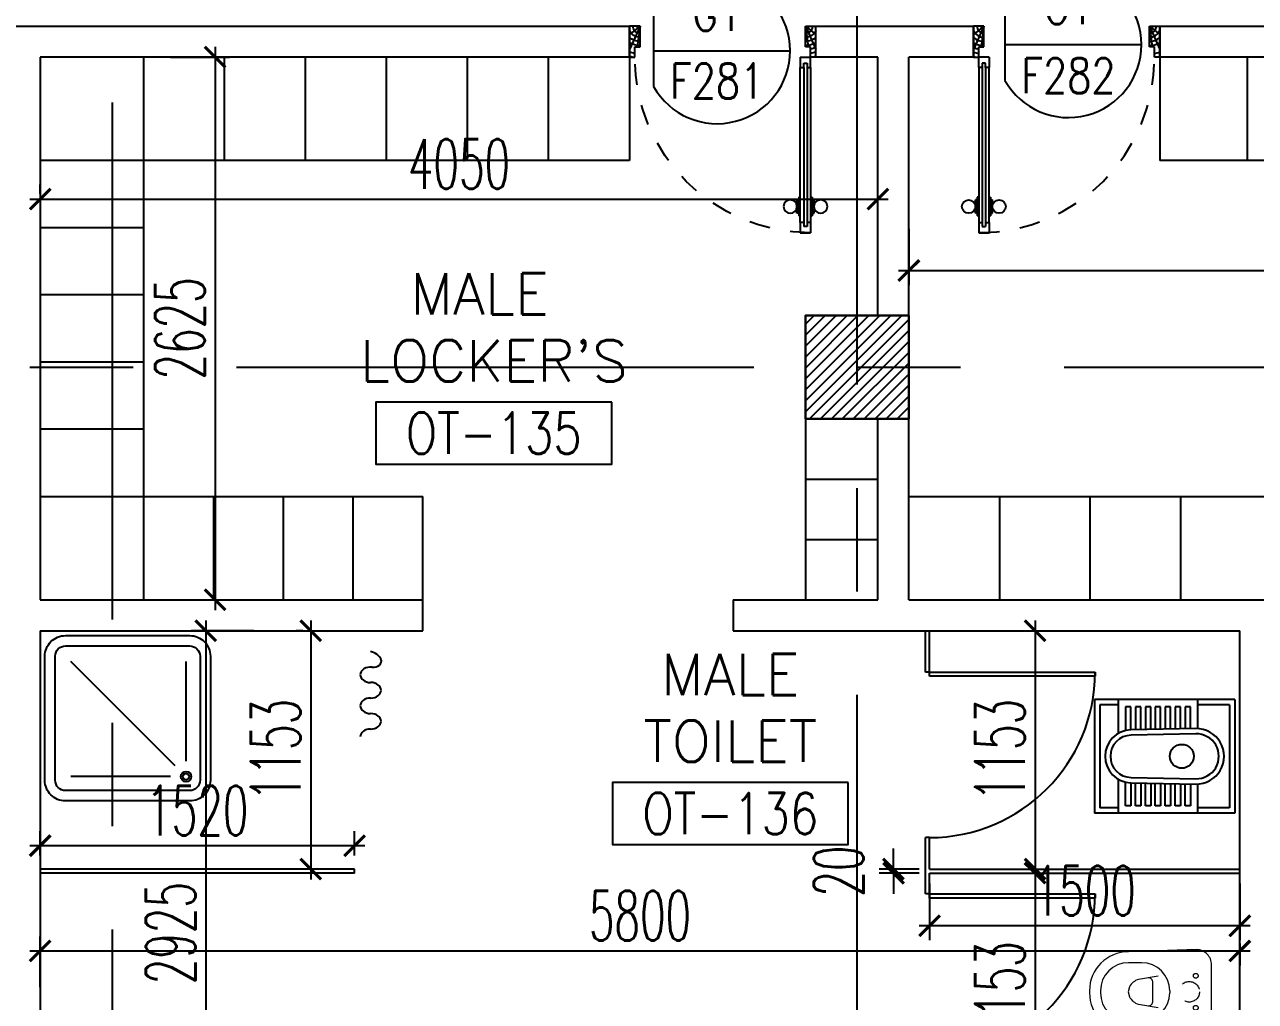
# Model space of a CAD drawing. Extents: x 275967.8 to 276060, y 57291.9 to 57371.4.
# Drawn here: x 275999.51 to 276005.46, y 57332.92 to 57337.64 of the extents above; entities that cross this region are included whole.
import ezdxf
from ezdxf.enums import TextEntityAlignment as Align

# ---------------------------------------------------------------- set-up
doc = ezdxf.new("R2010")
doc.units = 0
doc.header["$MEASUREMENT"] = 0
doc.header["$PDMODE"] = 34
for name, pattern in [('CENTERX2', [4, 2.5, -0.5, 0.5, -0.5]), ('HIDDEN', [0.375, 0.25, -0.125]), ('HIDDEN2', [0.1875, 0.125, -0.0625])]:
    doc.linetypes.add(name, pattern=pattern)
doc.layers.get('0').update_dxf_attribs({"linetype": 'CONTINUOUS'})
doc.layers.get('DEFPOINTS').update_dxf_attribs({"linetype": 'CONTINUOUS'})
for name, color, linetype in [('AXES', 11, 'CENTERX2'), ('COL', 5, 'CONTINUOUS'), ('CURT', 7, 'CONTINUOUS'), ('DIM', 4, 'CONTINUOUS'), ('DOOR', 7, 'CONTINUOUS'), ('DOOR-CR', 2, 'CONTINUOUS'), ('DOOR-NO', 3, 'CONTINUOUS'), ('Ele', 7, 'CONTINUOUS'), ('FIX', 3, 'CONTINUOUS'), ('HAT', 8, 'CONTINUOUS'), ('Locker', 11, 'CONTINUOUS'), ('PART', 9, 'CONTINUOUS'), ('RM-BOX', 4, 'CONTINUOUS'), ('RM-NAME', 2, 'CONTINUOUS'), ('RM-NO', 2, 'CONTINUOUS'), ('WALL', 2, 'CONTINUOUS')]:
    doc.layers.add(name, color=color, linetype=linetype)
doc.styles.add('ROMANS', font='ROMANS.shx', dxfattribs={"width": 0.6})
doc.dimstyles.new('STANDARD in', dxfattribs={"dimtxt": 0.24, "dimasz": 0.1, "dimexe": 0.07, "dimexo": 0.05, "dimgap": 0.05, "dimtad": 1, "dimdec": 0, "dimlfac": 1000, "dimzin": 0, "dimdsep": 46, "dimtxsty": 'ROMANS', "dimblk": 'ARCHTICK', "dimcen": 0.05, "dimdle": 0.05, "dimclrd": 4, "dimclre": 4, "dimclrt": 2, "dimadec": 0, "dimazin": 0, "dimtfac": 1, "dimtdec": 0, "dimtmove": 2, "dimatfit": 3, "dimfxl": 0, "dimtolj": 1, "dimtzin": 0, "dimarcsym": 0})

# ---------------------------------------------------------------- blocks, each defined once
blk = doc.blocks.new('RM1')
at = {"layer": 'RM-BOX'}
blk.add_lwpolyline([(569.9, -200), (-569.9, -200), (-569.9, -500), (569.9, -500)], close=True, dxfattribs=at)
at = {"layer": 'RM-NAME', "style": 'ROMANS'}
for tag, p in [('ROOMNAME1', (0, 323.8)), ('ROOMNAME2', (0, 0))]:
    blk.add_attdef(tag, text='', height=200, dxfattribs=at).set_placement(p, align=Align.MIDDLE)
at = {"layer": 'RM-NO', "style": 'ROMANS', "width": 0.8}
blk.add_attdef('ROOMNO', text='', height=200, dxfattribs=at).set_placement((0, -350), align=Align.MIDDLE)
blk = doc.blocks.new('*X69')
at = {"color": 0}
for p, q in [((42139.2, 155523.8), (42605.2, 155989.7)), ((42139.2, 155576.8), (42552.1, 155989.7)), ((42139.2, 155629.9), (42499.1, 155989.7)), ((42139.2, 155682.9), (42446.1, 155989.7)), ((42139.2, 155735.9), (42393, 155989.7)), ((42139.2, 155789), (42340, 155989.7)), ((42139.2, 155842), (42287, 155989.7)), ((42139.2, 155895), (42233.9, 155989.7)), ((42139.2, 155948.1), (42180.9, 155989.7)), ((42158.2, 155489.7), (42639.2, 155970.8)), ((42211.2, 155489.7), (42639.2, 155917.7)), ((42264.3, 155489.7), (42639.2, 155864.7)), ((42317.3, 155489.7), (42639.2, 155811.7)), ((42370.3, 155489.7), (42639.2, 155758.6)), ((42423.4, 155489.7), (42639.2, 155705.6)), ((42476.4, 155489.7), (42639.2, 155652.6)), ((42529.4, 155489.7), (42639.2, 155599.5)), ((42582.5, 155489.7), (42639.2, 155546.5)), ((42635.5, 155489.7), (42639.2, 155493.5))]:
    blk.add_line(p, q, dxfattribs=at)
blk = doc.blocks.new('COL50')
at = {"layer": 'COL'}
blk.add_lwpolyline([(-250, 250), (-250, -250), (250, -250), (250, 250)], close=True, dxfattribs=at)
blk = doc.blocks.new('A$C5C5B3FF0')
at = {"layer": 'CURT'}
for centre, major_axis, start_param, end_param in [((25, 356.2), (-79.1, 0), 3.926991, 4.390638), ((62.9, 365.7), (-39.1, 0), 1.419382, 3.463343), ((25, 356.2), (79.1, 0), 0.321751, 0.785398), ((49.5, 300), (49.5, 0), 1.419382, 3.141593), ((50, 300), (50, 0), 3.141593, 4.712389), ((50, 225), (-50, 0), 3.141593, 4.712389), ((50, 150), (50, 0), 1.570796, 3.141593), ((50, 225), (50, 0), 4.712389, 6.283185), ((50, 150), (50, 0), 3.141593, 4.712389), ((50, 75), (50, 0), 0, 1.570796), ((50, 75), (-50, 0), 1.570796, 3.141593), ((50, 0), (50, 0), 1.570796, 3.141593)]:
    blk.add_ellipse(centre, major_axis=major_axis, ratio=0.75, start_param=start_param, end_param=end_param, dxfattribs=at)
blk = doc.blocks.new('DD1')
at = {"layer": 'DOOR-CR'}
blk.add_line((-307.6, 0), (352.8, 0), dxfattribs=at)
blk.add_lwpolyline([(-307.6, -172.9, 3.820224), (-307.6, 172.9)], format="xyb", close=True, dxfattribs=at)
at = {"layer": 'DOOR-NO', "color": 255, "style": 'ROMANS', "width": 0.8}
for tag, p in [('G', (0, 183.5)), ('000', (0, -141.4))]:
    blk.add_attdef(tag, text='', height=204, dxfattribs=at).set_placement(p, align=Align.MIDDLE)
blk = doc.blocks.new('SHR1')
at = {"layer": 'FIX'}
for p, q in [((-195.7, 195.7), (-700, 700)), ((-142.7, 217.7), (-142.7, 700)), ((-217.7, 142.7), (-700, 142.7))]:
    blk.add_line(p, q, dxfattribs=at)
for points in [[(-825, 125), (-825, 725, -0.414214), (-725, 825), (-125, 825, -0.414214), (-25, 725), (-25, 125, -0.414214), (-125, 25), (-725, 25, -0.414214)], [(-775, 125), (-775, 725, -0.414214), (-725, 775), (-125, 775, -0.414214), (-75, 725), (-75, 125, -0.414214), (-125, 75), (-725, 75, -0.414214)]]:
    blk.add_lwpolyline(points, format="xyb", close=True, dxfattribs=at)
for radius in [25, 15]:
    blk.add_circle((-142.7, 142.7), radius, dxfattribs=at)
blk = doc.blocks.new('A$C51047138')
at = {"layer": 'FIX'}
for p, q in [((677.9, 550), (0, 550)), ((0, 550), (0, 0)), ((115.1, 550), (115.1, 385.8)), ((498.8, 550), (498.8, 409.1)), ((677.9, 550), (677.9, 0)), ((115.1, 524.4), (25.6, 524.4)), ((25.6, 524.4), (25.6, 25.6)), ((115.1, 524.4), (25.6, 524.4)), ((150.3, 514.6), (150.3, 399.6)), ((175.9, 514.6), (150.3, 514.6)), ((175.9, 402.9), (175.9, 514.6)), ((198.3, 514.6), (198.3, 403.3)), ((223.8, 514.6), (198.3, 514.6)), ((223.8, 403.8), (223.8, 514.6)), ((246.2, 514.6), (246.2, 404.3)), ((271.8, 514.6), (246.2, 514.6)), ((271.8, 404.8), (271.8, 514.6)), ((294.2, 514.6), (294.2, 405.3)), ((319.8, 514.6), (294.2, 514.6)), ((319.8, 405.8), (319.8, 514.6)), ((342.2, 514.6), (342.2, 406.3)), ((367.7, 514.6), (342.2, 514.6)), ((367.7, 406.8), (367.7, 514.6)), ((390.1, 514.6), (390.1, 407.2)), ((415.7, 514.6), (390.1, 514.6)), ((415.7, 407.8), (415.7, 514.6)), ((438.1, 514.6), (438.1, 408.2)), ((463.7, 514.6), (438.1, 514.6)), ((463.7, 408.7), (463.7, 514.6)), ((652.3, 524.4), (498.8, 524.4)), ((652.3, 524.4), (652.3, 25.6)), ((51.2, 275), (51.2, 275)), ((115.1, 164.2), (115.1, 0)), ((150.3, 35.4), (150.3, 150.4)), ((175.9, 147.1), (175.9, 35.4)), ((198.3, 35.4), (198.3, 146.7)), ((223.8, 146.2), (223.8, 35.4)), ((246.2, 35.4), (246.2, 145.7)), ((271.8, 145.2), (271.8, 35.4)), ((294.2, 35.4), (294.2, 144.7)), ((319.8, 144.2), (319.8, 35.4)), ((342.2, 35.4), (342.2, 143.7)), ((367.7, 143.2), (367.7, 35.4)), ((390.1, 35.4), (390.1, 142.8)), ((415.7, 142.2), (415.7, 35.4)), ((438.1, 35.4), (438.1, 141.8)), ((463.7, 141.3), (463.7, 35.4)), ((498.8, 140.8), (498.8, 0)), ((115.1, 25.6), (25.6, 25.6)), ((115.1, 25.6), (25.6, 25.6)), ((175.9, 35.4), (150.3, 35.4)), ((223.8, 35.4), (198.3, 35.4)), ((271.8, 35.4), (246.2, 35.4)), ((319.8, 35.4), (294.2, 35.4)), ((367.7, 35.4), (342.2, 35.4)), ((415.7, 35.4), (390.1, 35.4)), ((463.7, 35.4), (438.1, 35.4)), ((652.3, 25.6), (498.8, 25.6)), ((677.9, 0), (0, 0))]:
    blk.add_line(p, q, dxfattribs=at)
for points in [[(489.7, 409.3), (176.5, 402.9, 0.979796), (176.5, 147.1), (489.7, 140.7)], [(490.2, 383.7), (177, 377.3, 0.979796), (177, 172.7), (490.2, 166.3)], [(489.7, 140.7, 1.020621), (489.7, 409.3, 1.020621)], [(490.2, 166.3, 1.020621), (490.2, 383.7, 1.020621)]]:
    blk.add_lwpolyline(points, format="xyb", dxfattribs=at)
blk.add_circle((422.1, 275), 57.8, dxfattribs=at)
blk = doc.blocks.new('WC1')
at = {"layer": 'FIX', "lineweight": 20}
for p, q in [((-210, 203.8), (-538, 193.8)), ((-475, 140.8), (-538, 140.8)), ((-394.8, 75.7), (-490.4, 60.1)), ((-727, 4.8), (-727, -4.8)), ((-674, 4.8), (-674, -4.8)), ((-533.7, 24.2), (-539.5, 0)), ((-539.5, 0), (-533.7, -24.2)), ((-339, 4.8), (-339, -4.8)), ((-490.4, -60.1), (-394.8, -75.7)), ((-538, -140.8), (-475, -140.8)), ((-538, -193.8), (-210, -203.8))]:
    blk.add_line(p, q, dxfattribs=at)
at = {"layer": 'FIX', "linetype": 'Continuous', "lineweight": 20}
blk.add_line((-420.1, -47.3), (-420.4, 44.6), dxfattribs=at)
at = {"layer": 'FIX', "lineweight": 20}
blk.add_lwpolyline([(-213.2, -203.8), (-210, -203.8, 0.414214), (-137, -130.8), (-137, 0), (-137, 130.8, 0.414214), (-210, 203.8)], format="xyb", dxfattribs=at)
at = {"layer": 'FIX', "linetype": 'HIDDEN', "lineweight": 20, "ltscale": 0.05}
for centre in [(-213.2, 77.5), (-213.2, -77.5)]:
    blk.add_circle(centre, 11.6, dxfattribs=at)
at = {"layer": 'FIX', "linetype": 'HIDDEN2', "lineweight": 20, "ltscale": 0.3}
blk.add_circle((-245, 0), 49.8, dxfattribs=at)
at = {"layer": 'FIX', "lineweight": 20}
for centre, radius, start, end in [((-538, 4.8), 189, 90, 180), ((-538, 4.8), 136, 90, 180), ((-475, 4.8), 136, 360, 90), ((-464.4, -17.6), 82, 108.49595, 128.92417), ((-473, -6.9), 68.2, 128.92417, 152.84682), ((-538, -4.8), 189, 180, 270), ((-538, -4.8), 136, 180, 270), ((-473, 6.9), 68.2, 207.15318, 231.07583), ((-464.4, 17.6), 82, 231.07583, 251.50405), ((-475, -4.8), 136, 270, 0)]:
    blk.add_arc(centre, radius, start, end, dxfattribs=at)
at = {"layer": 'FIX', "linetype": 'Continuous', "lineweight": 20}
for centre, start, end in [((-442.7, 45.5), 357.66621, 91.61215), ((-442.4, -45.6), 268.38785, 2.33379)]:
    blk.add_arc(centre, 22.3, start, end, dxfattribs=at)
blk = doc.blocks.new('DOOR90')
at = {"layer": 'DOOR', "color": 0, "linetype": 'ByBlock'}
for p, q in [((-150, 0), (-150, -25)), ((-150, 0), (0, 0)), ((0, -50), (0, 0)), ((-1000, -25), (-1000, -75)), ((-1000, -75), (-1000, -25)), ((-950, -25), (-1000, -25)), ((-970, -42), (-970, -58)), ((-950, -42), (-970, -42)), ((-950, -58), (-970, -58)), ((-950, -25), (-950, -42)), ((-950, -58), (-950, -75)), ((-917.6, -25), (-917.6, -17.8)), ((-827.6, -17.8), (-917.6, -17.8)), ((-905, -17.8), (-905, -8.8)), ((-905, -8.8), (-840.2, -8.8)), ((-905, -17.8), (-840.2, -17.8)), ((-840.2, -17.8), (-840.2, -8.8)), ((-827.6, -25), (-827.6, -17.8)), ((-200, -42), (-200, -25)), ((-200, -25), (-150, -25)), ((-180, -42), (-200, -42)), ((-200, -75), (-200, -58)), ((-200, -58), (-180, -58)), ((-180, -58), (-180, -42)), ((-150, -75), (-150, -25)), ((-150, -25), (-100, -25)), ((-100, -25), (-100, -50)), ((-100, -50), (0, -50)), ((-950, -75), (-1000, -75)), ((-917.6, -75), (-917.6, -82.2)), ((-827.6, -82.2), (-917.6, -82.2)), ((-905, -82.2), (-905, -91.2)), ((-905, -82.2), (-840.2, -82.2)), ((-905, -91.2), (-840.2, -91.2)), ((-840.2, -82.2), (-840.2, -91.2)), ((-827.6, -75), (-827.6, -82.2)), ((-150, -75), (-200, -75)), ((-150, -900), (-150, -875)), ((-150, -875), (-100, -875)), ((-100, -850), (0, -850)), ((-100, -875), (-100, -850)), ((0, -850), (0, -900)), ((0, -900), (-150, -900)), ((-150, -900), (0, -900))]:
    blk.add_line(p, q, dxfattribs=at)
at = {"layer": 'DOOR', "color": 9, "linetype": 'ByBlock'}
for p, q in [((0, -50), (-113.7, 0)), ((0, -50), (-40.1, 0)), ((0, -50), (-100, -36.6)), ((0, -850), (-113.7, -900)), ((0, -850), (-100, -863.4)), ((0, -850), (-40.1, -900))]:
    blk.add_line(p, q, dxfattribs=at)
at = {"layer": 'DOOR', "linetype": 'ByBlock'}
for p, q in [((-200, -25), (-950, -25)), ((-200, -42), (-950, -42)), ((-200, -58), (-950, -58)), ((-950, -75), (-200, -75))]:
    blk.add_line(p, q, dxfattribs=at)
at = {"layer": 'DOOR', "color": 0, "linetype": 'ByBlock'}
for centre in [(-872.6, 23.5), (-872.6, -123.5)]:
    blk.add_circle(centre, 32.4, dxfattribs=at)
at = {"layer": 'DOOR', "color": 9, "linetype": 'ByBlock'}
for centre, radius, start, end in [((0, -50), 154.4, 161.10529, 166.28577), ((0, -50), 134.4, 158.15985, 169.28002), ((0, -50), 94.4, 148.01819, 180), ((0, -50), 74.4, 137.77643, 180), ((0, -50), 114.4, 154.08384, 167.37743), ((0, -50), 54.4, 113.20738, 180), ((0, -50), 34.4, 90, 180), ((0, -50), 14.4, 90, 180), ((0, -850), 154.4, 193.71423, 198.89471), ((0, -850), 134.4, 190.71998, 201.84015), ((0, -850), 94.4, 180, 211.98181), ((0, -850), 74.4, 180, 222.22357), ((0, -850), 54.4, 180, 246.79262), ((0, -850), 34.4, 180, 270), ((0, -850), 14.4, 180, 270)]:
    blk.add_arc(centre, radius, start, end, dxfattribs=at)
at = {"layer": 'DOOR', "linetype": 'HIDDEN', "ltscale": 0.5}
blk.add_arc((-150, -25), 850, 180, 270, dxfattribs=at)
blk = doc.blocks.new('_ARCHTICK')
at = {"color": 0, "linetype": 'ByBlock', "const_width": 0.15}
blk.add_lwpolyline([(-0.5, -0.5), (0.5, 0.5)], dxfattribs=at)
blk = doc.blocks.new('*D538')
at = {"layer": 'DEFPOINTS', "color": 0, "linetype": 'ByBlock', "ltscale": 0.3}
for p in [(276000.1657, 57337.4829), (276000.035, 57334.8579), (276000.4312, 57334.8579)]:
    blk.add_point(p, dxfattribs=at)
at = {"layer": 'DIM', "color": 4, "linetype": 'ByBlock', "lineweight": -2, "ltscale": 0.3}
for p, q in [((276000.4312, 57337.5329), (276000.4312, 57334.8079)), ((276000.2157, 57337.4829), (276000.5012, 57337.4829)), ((276000.085, 57334.8579), (276000.5012, 57334.8579))]:
    blk.add_line(p, q, dxfattribs=at)
at = {"layer": 'DIM', "color": 4, "linetype": 'ByBlock', "lineweight": -2, "ltscale": 0.3, "xscale": 0.1, "yscale": 0.1, "zscale": 0.1}
for p, rotation in [((276000.4312, 57337.4829), 90), ((276000.4312, 57334.8579), 270)]:
    blk.add_blockref('_ARCHTICK', p, dxfattribs=dict(at, rotation=rotation))
at = {"layer": 'DIM', "color": 2, "linetype": 'ByBlock', "ltscale": 0.3, "insert": (276000.2612, 57336.1704), "char_height": 0.24, "attachment_point": 5, "rotation": 90, "style": 'ROMANS'}
blk.add_mtext('\\A1;2625', dxfattribs=at)
blk = doc.blocks.new('*D537')
at = {"layer": 'DEFPOINTS', "color": 0, "linetype": 'ByBlock', "ltscale": 0.3}
for p in [(275999.5855, 57336.7724), (276003.6355, 57336.7963), (276003.6355, 57336.7724)]:
    blk.add_point(p, dxfattribs=at)
at = {"layer": 'DIM', "color": 4, "linetype": 'ByBlock', "lineweight": -2, "ltscale": 0.3}
for p, q in [((275999.5855, 57336.8224), (275999.5855, 57336.8663)), ((276003.6355, 57336.8224), (276003.6355, 57336.8663)), ((275999.5355, 57336.7963), (276003.6855, 57336.7963))]:
    blk.add_line(p, q, dxfattribs=at)
at = {"layer": 'DIM', "color": 4, "linetype": 'ByBlock', "lineweight": -2, "ltscale": 0.3, "xscale": 0.1, "yscale": 0.1, "zscale": 0.1, "rotation": 180}
blk.add_blockref('_ARCHTICK', (275999.5855, 57336.7963), dxfattribs=at)
at = {"layer": 'DIM', "color": 4, "linetype": 'ByBlock', "lineweight": -2, "ltscale": 0.3, "xscale": 0.1, "yscale": 0.1, "zscale": 0.1}
blk.add_blockref('_ARCHTICK', (276003.6355, 57336.7963), dxfattribs=at)
at = {"layer": 'DIM', "color": 2, "linetype": 'ByBlock', "ltscale": 0.3, "insert": (276001.6105, 57336.9663), "char_height": 0.24, "attachment_point": 5, "style": 'ROMANS'}
blk.add_mtext('\\A1;4050', dxfattribs=at)
blk = doc.blocks.new('*D536')
at = {"layer": 'DEFPOINTS', "color": 0, "linetype": 'ByBlock', "ltscale": 0.3}
for p in [(276003.7855, 57336.7029), (276010.4855, 57336.7029), (276010.4855, 57336.4505)]:
    blk.add_point(p, dxfattribs=at)
at = {"layer": 'DIM', "color": 4, "linetype": 'ByBlock', "lineweight": -2, "ltscale": 0.3}
for p, q in [((276003.7855, 57336.6529), (276003.7855, 57336.3805)), ((276010.4855, 57336.6529), (276010.4855, 57336.3805)), ((276003.7355, 57336.4505), (276010.5355, 57336.4505))]:
    blk.add_line(p, q, dxfattribs=at)
at = {"layer": 'DIM', "color": 4, "linetype": 'ByBlock', "lineweight": -2, "ltscale": 0.3, "xscale": 0.1, "yscale": 0.1, "zscale": 0.1, "rotation": 180}
blk.add_blockref('_ARCHTICK', (276003.7855, 57336.4505), dxfattribs=at)
at = {"layer": 'DIM', "color": 4, "linetype": 'ByBlock', "lineweight": -2, "ltscale": 0.3, "xscale": 0.1, "yscale": 0.1, "zscale": 0.1}
blk.add_blockref('_ARCHTICK', (276010.4855, 57336.4505), dxfattribs=at)
at = {"layer": 'DIM', "color": 2, "linetype": 'ByBlock', "ltscale": 0.3, "insert": (276007.1355, 57336.6205), "char_height": 0.24, "attachment_point": 5, "style": 'ROMANS'}
blk.add_mtext('\\A1;6700', dxfattribs=at)
blk = doc.blocks.new('*D535')
at = {"layer": 'DEFPOINTS', "color": 0, "linetype": 'ByBlock', "ltscale": 0.3}
for p in [(276000.6693, 57334.7079), (276000.3863, 57331.7829), (276000.6693, 57331.7829)]:
    blk.add_point(p, dxfattribs=at)
at = {"layer": 'DIM', "color": 4, "linetype": 'ByBlock', "lineweight": -2, "ltscale": 0.3}
for p, q in [((276000.3863, 57334.7579), (276000.3863, 57331.7329)), ((276000.6193, 57334.7079), (276000.3163, 57334.7079)), ((276000.6193, 57331.7829), (276000.3163, 57331.7829))]:
    blk.add_line(p, q, dxfattribs=at)
at = {"layer": 'DIM', "color": 4, "linetype": 'ByBlock', "lineweight": -2, "ltscale": 0.3, "xscale": 0.1, "yscale": 0.1, "zscale": 0.1}
for p, rotation in [((276000.3863, 57334.7079), 90), ((276000.3863, 57331.7829), 270)]:
    blk.add_blockref('_ARCHTICK', p, dxfattribs=dict(at, rotation=rotation))
at = {"layer": 'DIM', "color": 2, "linetype": 'ByBlock', "ltscale": 0.3, "insert": (276000.2163, 57333.2454), "char_height": 0.24, "attachment_point": 5, "rotation": 90, "style": 'ROMANS'}
blk.add_mtext('\\A1;2925', dxfattribs=at)
blk = doc.blocks.new('*D534')
at = {"layer": 'DEFPOINTS', "color": 0, "linetype": 'ByBlock', "ltscale": 0.3}
for p in [(276005.3855, 57333.2453), (276005.3855, 57333.1595), (275999.5855, 57332.9341)]:
    blk.add_point(p, dxfattribs=at)
at = {"layer": 'DIM', "color": 4, "linetype": 'ByBlock', "lineweight": -2, "ltscale": 0.3}
for p, q in [((275999.5855, 57332.9841), (275999.5855, 57333.2295)), ((276005.3855, 57333.1953), (276005.3855, 57333.0895)), ((275999.5355, 57333.1595), (276005.4355, 57333.1595))]:
    blk.add_line(p, q, dxfattribs=at)
at = {"layer": 'DIM', "color": 4, "linetype": 'ByBlock', "lineweight": -2, "ltscale": 0.3, "xscale": 0.1, "yscale": 0.1, "zscale": 0.1, "rotation": 180}
blk.add_blockref('_ARCHTICK', (275999.5855, 57333.1595), dxfattribs=at)
at = {"layer": 'DIM', "color": 4, "linetype": 'ByBlock', "lineweight": -2, "ltscale": 0.3, "xscale": 0.1, "yscale": 0.1, "zscale": 0.1}
blk.add_blockref('_ARCHTICK', (276005.3855, 57333.1595), dxfattribs=at)
at = {"layer": 'DIM', "color": 2, "linetype": 'ByBlock', "ltscale": 0.3, "insert": (276002.4855, 57333.3295), "char_height": 0.24, "attachment_point": 5, "style": 'ROMANS'}
blk.add_mtext('\\A1;5800', dxfattribs=at)
blk = doc.blocks.new('*D531')
at = {"layer": 'DEFPOINTS', "color": 0, "linetype": 'ByBlock', "ltscale": 0.3}
for p in [(276003.8855, 57333.5354), (276005.3855, 57333.5354), (276003.8855, 57333.2808)]:
    blk.add_point(p, dxfattribs=at)
at = {"layer": 'DIM', "color": 4, "linetype": 'ByBlock', "lineweight": -2, "ltscale": 0.3}
for p, q in [((276003.8855, 57333.4854), (276003.8855, 57333.2108)), ((276005.3855, 57333.4854), (276005.3855, 57333.2108)), ((276005.4355, 57333.2808), (276003.8355, 57333.2808))]:
    blk.add_line(p, q, dxfattribs=at)
at = {"layer": 'DIM', "color": 4, "linetype": 'ByBlock', "lineweight": -2, "ltscale": 0.3, "xscale": 0.1, "yscale": 0.1, "zscale": 0.1, "rotation": 180}
blk.add_blockref('_ARCHTICK', (276003.8855, 57333.2808), dxfattribs=at)
at = {"layer": 'DIM', "color": 4, "linetype": 'ByBlock', "lineweight": -2, "ltscale": 0.3, "xscale": 0.1, "yscale": 0.1, "zscale": 0.1}
blk.add_blockref('_ARCHTICK', (276005.3855, 57333.2808), dxfattribs=at)
at = {"layer": 'DIM', "color": 2, "linetype": 'ByBlock', "ltscale": 0.3, "insert": (276004.6355, 57333.4508), "char_height": 0.24, "attachment_point": 5, "style": 'ROMANS'}
blk.add_mtext('\\A1;1500', dxfattribs=at)
blk = doc.blocks.new('*D530')
at = {"layer": 'DEFPOINTS', "color": 0, "linetype": 'ByBlock', "ltscale": 0.3}
for p in [(276004.3299, 57334.7079), (276004.3299, 57333.5554), (276004.3955, 57333.5554)]:
    blk.add_point(p, dxfattribs=at)
at = {"layer": 'DIM', "color": 4, "linetype": 'ByBlock', "lineweight": -2, "ltscale": 0.3}
for p, q in [((276004.3955, 57334.7579), (276004.3955, 57333.5054)), ((276004.3799, 57334.7079), (276004.4655, 57334.7079)), ((276004.3799, 57333.5554), (276004.4655, 57333.5554))]:
    blk.add_line(p, q, dxfattribs=at)
at = {"layer": 'DIM', "color": 4, "linetype": 'ByBlock', "lineweight": -2, "ltscale": 0.3, "xscale": 0.1, "yscale": 0.1, "zscale": 0.1}
for p, rotation in [((276004.3955, 57334.7079), 90), ((276004.3955, 57333.5554), 270)]:
    blk.add_blockref('_ARCHTICK', p, dxfattribs=dict(at, rotation=rotation))
at = {"layer": 'DIM', "color": 2, "linetype": 'ByBlock', "ltscale": 0.3, "insert": (276004.2255, 57334.1317), "char_height": 0.24, "attachment_point": 5, "rotation": 90, "style": 'ROMANS'}
blk.add_mtext('\\A1;1153', dxfattribs=at)
blk = doc.blocks.new('*D529')
at = {"layer": 'DEFPOINTS', "color": 0, "linetype": 'ByBlock', "ltscale": 0.3}
for p in [(276004.212, 57333.5354), (276004.212, 57332.3829), (276004.3955, 57332.3829)]:
    blk.add_point(p, dxfattribs=at)
at = {"layer": 'DIM', "color": 4, "linetype": 'ByBlock', "lineweight": -2, "ltscale": 0.3}
for p, q in [((276004.3955, 57333.5854), (276004.3955, 57332.3329)), ((276004.262, 57333.5354), (276004.4655, 57333.5354)), ((276004.262, 57332.3829), (276004.4655, 57332.3829))]:
    blk.add_line(p, q, dxfattribs=at)
at = {"layer": 'DIM', "color": 4, "linetype": 'ByBlock', "lineweight": -2, "ltscale": 0.3, "xscale": 0.1, "yscale": 0.1, "zscale": 0.1}
for p, rotation in [((276004.3955, 57333.5354), 90), ((276004.3955, 57332.3829), 270)]:
    blk.add_blockref('_ARCHTICK', p, dxfattribs=dict(at, rotation=rotation))
at = {"layer": 'DIM', "color": 2, "linetype": 'ByBlock', "ltscale": 0.3, "insert": (276004.2255, 57332.9592), "char_height": 0.24, "attachment_point": 5, "rotation": 90, "style": 'ROMANS'}
blk.add_mtext('\\A1;1153', dxfattribs=at)
blk = doc.blocks.new('*D528')
at = {"layer": 'DEFPOINTS', "color": 0, "linetype": 'ByBlock', "ltscale": 0.3}
for p in [(276003.8855, 57333.5554), (276003.7111, 57333.5354), (276003.8855, 57333.5354)]:
    blk.add_point(p, dxfattribs=at)
at = {"layer": 'DIM', "color": 4, "linetype": 'ByBlock', "lineweight": -2, "ltscale": 0.3}
for p, q in [((276003.7111, 57333.5554), (276003.7111, 57333.6554)), ((276003.8355, 57333.5554), (276003.6411, 57333.5554)), ((276003.7111, 57333.5554), (276003.7111, 57333.5354)), ((276003.8355, 57333.5354), (276003.6411, 57333.5354)), ((276003.7111, 57333.5354), (276003.7111, 57333.4354))]:
    blk.add_line(p, q, dxfattribs=at)
at = {"layer": 'DIM', "color": 4, "linetype": 'ByBlock', "lineweight": -2, "ltscale": 0.3, "xscale": 0.1, "yscale": 0.1, "zscale": 0.1}
for p, rotation in [((276003.7111, 57333.5554), 270), ((276003.7111, 57333.5354), 90)]:
    blk.add_blockref('_ARCHTICK', p, dxfattribs=dict(at, rotation=rotation))
at = {"layer": 'DIM', "color": 2, "linetype": 'ByBlock', "ltscale": 0.3, "insert": (276003.4461, 57333.5454), "char_height": 0.24, "attachment_point": 5, "rotation": 90, "style": 'ROMANS'}
blk.add_mtext('\\A1;20', dxfattribs=at)
blk = doc.blocks.new('*D524')
at = {"layer": 'DEFPOINTS', "color": 0, "linetype": 'ByBlock', "ltscale": 0.3}
for p in [(276000.9062, 57334.7079), (276000.8935, 57333.5554), (276000.9516, 57333.5554)]:
    blk.add_point(p, dxfattribs=at)
at = {"layer": 'DIM', "color": 4, "linetype": 'ByBlock', "lineweight": -2, "ltscale": 0.3}
for p, q in [((276000.8935, 57334.7579), (276000.8935, 57333.5054)), ((276000.8562, 57334.7079), (276000.8235, 57334.7079)), ((276000.9016, 57333.5554), (276000.8235, 57333.5554))]:
    blk.add_line(p, q, dxfattribs=at)
at = {"layer": 'DIM', "color": 4, "linetype": 'ByBlock', "lineweight": -2, "ltscale": 0.3, "xscale": 0.1, "yscale": 0.1, "zscale": 0.1}
for p, rotation in [((276000.8935, 57334.7079), 90), ((276000.8935, 57333.5554), 270)]:
    blk.add_blockref('_ARCHTICK', p, dxfattribs=dict(at, rotation=rotation))
at = {"layer": 'DIM', "color": 2, "linetype": 'ByBlock', "ltscale": 0.3, "insert": (276000.7235, 57334.1317), "char_height": 0.24, "attachment_point": 5, "rotation": 90, "style": 'ROMANS'}
blk.add_mtext('\\A1;1153', dxfattribs=at)
blk = doc.blocks.new('*D523')
at = {"layer": 'DEFPOINTS', "color": 0, "linetype": 'ByBlock', "ltscale": 0.3}
for p in [(275999.5855, 57333.6686), (275999.5855, 57333.5704), (276001.1055, 57333.5704)]:
    blk.add_point(p, dxfattribs=at)
at = {"layer": 'DIM', "color": 4, "linetype": 'ByBlock', "lineweight": -2, "ltscale": 0.3}
for p, q in [((275999.5855, 57333.6204), (275999.5855, 57333.7386)), ((276001.1055, 57333.6204), (276001.1055, 57333.7386)), ((276001.1555, 57333.6686), (275999.5355, 57333.6686))]:
    blk.add_line(p, q, dxfattribs=at)
at = {"layer": 'DIM', "color": 4, "linetype": 'ByBlock', "lineweight": -2, "ltscale": 0.3, "xscale": 0.1, "yscale": 0.1, "zscale": 0.1, "rotation": 180}
blk.add_blockref('_ARCHTICK', (275999.5855, 57333.6686), dxfattribs=at)
at = {"layer": 'DIM', "color": 4, "linetype": 'ByBlock', "lineweight": -2, "ltscale": 0.3, "xscale": 0.1, "yscale": 0.1, "zscale": 0.1}
blk.add_blockref('_ARCHTICK', (276001.1055, 57333.6686), dxfattribs=at)
at = {"layer": 'DIM', "color": 2, "linetype": 'ByBlock', "ltscale": 0.3, "insert": (276000.3455, 57333.8386), "char_height": 0.24, "attachment_point": 5, "style": 'ROMANS'}
blk.add_mtext('\\A1;1520', dxfattribs=at)

msp = doc.modelspace()

# ---------------------------------------------------------------- linework, layer by layer
at = {"layer": 'AXES'}
for p, q in [((276003.5355, 57291.8986), (276003.5355, 57370.7113)), ((275999.9355, 57298.7629), (275999.9355, 57357.5829)), ((275968.5355, 57335.9829), (276036.5755, 57335.9829))]:
    msp.add_line(p, q, dxfattribs=at)
at = {"layer": 'Ele', "color": 0, "linetype": 'ByBlock', "ltscale": 0.3}
msp.add_line((276000.423, 57335.3579), (276000.423, 57334.8579), dxfattribs=at)
at = {"layer": 'Locker'}
for p, q in [((276000.0855, 57337.4829), (276000.0855, 57334.8579)), ((276000.4772, 57336.9829), (276000.4772, 57337.4829)), ((276000.8688, 57336.9829), (276000.8688, 57337.4829)), ((276001.2605, 57336.9829), (276001.2605, 57337.4829)), ((276001.6522, 57336.9829), (276001.6522, 57337.4829)), ((276002.0438, 57336.9829), (276002.0438, 57337.4829)), ((276002.4355, 57337.4829), (276002.4355, 57336.9829)), ((276002.4355, 57336.9829), (275999.5855, 57336.9829)), ((276000.0855, 57336.6579), (275999.5855, 57336.6579)), ((276000.0855, 57336.3329), (275999.5855, 57336.3329)), ((276000.0855, 57336.0079), (275999.5855, 57336.0079)), ((276000.0855, 57335.6829), (275999.5855, 57335.6829)), ((275999.5855, 57335.3579), (276001.4355, 57335.3579)), ((276000.7605, 57335.3579), (276000.7605, 57334.8579)), ((276001.098, 57335.3579), (276001.098, 57334.8579)), ((276001.4355, 57334.8579), (276001.4355, 57335.3579))]:
    msp.add_line(p, q, dxfattribs=at)
at = {"layer": 'Locker', "linetype": 'ByBlock', "ltscale": 0.3}
for p, q in [((276004.998, 57337.4829), (276004.998, 57336.9829)), ((276005.422, 57336.9829), (276005.422, 57337.4829)), ((276010.4855, 57336.9829), (276004.998, 57336.9829)), ((276003.2855, 57335.7329), (276003.2855, 57334.8579)), ((276003.2855, 57335.4413), (276003.6355, 57335.4413)), ((276003.7855, 57335.3579), (276007.2855, 57335.3579)), ((276004.223, 57335.3579), (276004.223, 57334.8579)), ((276004.6605, 57335.3579), (276004.6605, 57334.8579)), ((276005.098, 57335.3579), (276005.098, 57334.8579)), ((276003.2855, 57335.1496), (276003.6355, 57335.1496))]:
    msp.add_line(p, q, dxfattribs=at)
at = {"layer": 'PART', "linetype": 'ByBlock'}
for p, q in [((276003.8655, 57334.5079), (276003.8655, 57334.7079)), ((276003.8855, 57334.5079), (276003.8855, 57334.7079)), ((276003.8855, 57334.5079), (276003.8655, 57334.5079)), ((276003.8855, 57334.5079), (276004.6855, 57334.5079)), ((276003.8855, 57334.4879), (276003.8855, 57334.5079)), ((276004.6855, 57334.5079), (276004.6855, 57334.4879)), ((276004.6855, 57334.4879), (276003.8855, 57334.4879)), ((276003.8855, 57333.7079), (276003.8655, 57333.7079)), ((276003.8655, 57333.4354), (276003.8655, 57333.7079)), ((276003.8855, 57333.5554), (276003.8855, 57333.7079)), ((276001.1055, 57333.5554), (275999.5855, 57333.5554)), ((276001.1055, 57333.5354), (276001.1055, 57333.5554)), ((276003.8855, 57333.5554), (276005.3855, 57333.5554)), ((276001.1055, 57333.5354), (275999.5855, 57333.5354)), ((276003.8855, 57333.5354), (276005.3855, 57333.5354)), ((276003.8855, 57333.4354), (276003.8855, 57333.5354)), ((276003.8855, 57333.4354), (276003.8655, 57333.4354)), ((276003.8855, 57333.4354), (276004.6855, 57333.4354)), ((276003.8855, 57333.4154), (276003.8855, 57333.4354)), ((276004.6855, 57333.4354), (276004.6855, 57333.4154)), ((276004.6855, 57333.4154), (276003.8855, 57333.4154))]:
    msp.add_line(p, q, dxfattribs=at)
for centre in [(276003.8855, 57334.5079), (276003.8855, 57333.4354)]:
    msp.add_arc(centre, 0.8, 270, 0, dxfattribs=at)
at = {"layer": 'WALL'}
for p, q in [((275999.4355, 57337.6329), (276002.4355, 57337.6329)), ((276002.4355, 57337.4829), (276002.4355, 57337.6329)), ((276003.3355, 57337.6329), (276004.098, 57337.6329)), ((276003.3355, 57337.4829), (276003.3355, 57337.6329)), ((276004.098, 57337.6329), (276004.098, 57337.4829)), ((276004.998, 57337.6329), (276004.998, 57337.4829)), ((276004.998, 57337.6329), (276005.5855, 57337.6329)), ((275999.5855, 57337.4829), (275999.5855, 57334.8579)), ((276002.4355, 57337.4829), (275999.5855, 57337.4829)), ((276003.6355, 57337.4829), (276003.3355, 57337.4829)), ((276003.6355, 57336.2329), (276003.6355, 57337.4829)), ((276004.098, 57337.4829), (276003.7855, 57337.4829)), ((276003.7855, 57334.8579), (276003.7855, 57337.4829)), ((276010.4855, 57337.4829), (276004.998, 57337.4829)), ((276003.6355, 57334.8579), (276003.6355, 57335.7329)), ((275999.5855, 57334.8579), (276001.4355, 57334.8579)), ((276002.9355, 57334.8579), (276003.6355, 57334.8579)), ((276003.7855, 57334.8579), (276007.2855, 57334.8579)), ((275999.5855, 57334.7079), (276001.4355, 57334.7079)), ((275999.5855, 57334.7079), (275999.5855, 57331.7829)), ((276002.9355, 57334.7079), (276005.3855, 57334.7079)), ((276005.3855, 57332.3829), (276005.3855, 57334.7079))]:
    msp.add_line(p, q, dxfattribs=at)
at = {"layer": 'WALL', "linetype": 'ByBlock'}
for p, q in [((276001.4355, 57334.7079), (276001.4355, 57334.8579)), ((276002.9355, 57334.8579), (276002.9355, 57334.7079))]:
    msp.add_line(p, q, dxfattribs=at)
at = {"layer": 'WALL', "linetype": 'ByBlock', "ltscale": 0.3}
msp.add_lwpolyline([(276003.7855, 57335.7329), (276003.2855, 57335.7329), (276003.2855, 57336.2329), (276003.7855, 57336.2329)], close=True, dxfattribs=at)

# ---------------------------------------------------------------- block references
at = {"layer": 'COL', "xscale": 0.001, "yscale": 0.001, "zscale": 0.001}
msp.add_blockref('COL50', (276003.5355, 57335.9829), dxfattribs=at)
at = {"layer": 'CURT', "linetype": 'ByBlock', "xscale": 0.001, "yscale": 0.001, "zscale": 0.001}
msp.add_blockref('A$C5C5B3FF0', (276001.1334, 57334.1954), dxfattribs=at)
at = {"layer": 'DOOR', "color": 0, "linetype": 'ByBlock', "ltscale": 0.3, "yscale": 0.001, "zscale": 0.001}
for p, xscale, rotation in [((276003.3355, 57337.6329), -0.001, 270), ((276004.098, 57337.6329), 0.001, 90)]:
    msp.add_blockref('DOOR90', p, dxfattribs=dict(at, xscale=xscale, rotation=rotation))
at = {"layer": 'DOOR-NO'}
ref = msp.add_blockref('DD1', (276002.8585, 57337.5138), dxfattribs=dict(at, xscale=0.001, yscale=0.001, zscale=0.001))
ref.add_attrib('G', 'G1', dxfattribs={"height": 0.17, "style": 'ROMANS', "width": 0.8}).set_placement((276002.8585, 57337.6955), align=Align.MIDDLE)
ref.add_attrib('000', 'F281', dxfattribs={"height": 0.17, "style": 'ROMANS', "width": 0.8}).set_placement((276002.8585, 57337.3671), align=Align.MIDDLE)
ref = msp.add_blockref('DD1', (276004.5569, 57337.5435), dxfattribs=dict(at, xscale=0.001, yscale=0.001, zscale=0.001))
ref.add_attrib('G', 'G1', dxfattribs={"height": 0.17, "style": 'ROMANS', "width": 0.8}).set_placement((276004.5569, 57337.7277), align=Align.MIDDLE)
ref.add_attrib('000', 'F282', dxfattribs={"height": 0.17, "style": 'ROMANS', "width": 0.8}).set_placement((276004.5569, 57337.3928), align=Align.MIDDLE)
at = {"layer": 'FIX', "xscale": 0.001, "yscale": 0.001, "zscale": 0.001}
for name, p in [('SHR1', (276000.4335, 57333.8599)), ('WC1', (276005.3855, 57332.9619))]:
    msp.add_blockref(name, p, dxfattribs=at)
at = {"layer": 'FIX', "linetype": 'ByBlock', "xscale": 0.001, "yscale": 0.001, "zscale": 0.001}
msp.add_blockref('A$C51047138', (276004.6826, 57333.8259), dxfattribs=at)
at = {"layer": 'HAT', "xscale": 0.001, "yscale": 0.001, "zscale": 0.001}
msp.add_blockref('*X69', (275961.1463, 57180.2432), dxfattribs=at)
at = {"layer": 'RM-NAME', "xscale": 0.001, "yscale": 0.001, "zscale": 0.001}
for p, values in [((276001.7788, 57336.0145), {'ROOMNO': 'OT-135', 'ROOMNAME2': "LOCKER'S", 'ROOMNAME1': 'MALE '}), ((276002.9222, 57334.1736), {'ROOMNO': 'OT-136', 'ROOMNAME2': 'TOILET', 'ROOMNAME1': 'MALE'})]:
    msp.add_blockref('RM1', p, dxfattribs=at).add_auto_attribs(values)

# ---------------------------------------------------------------- dimensions: what is measured, and where the dimension line sits
at = {"layer": 'DIM', "linetype": 'ByBlock', "ltscale": 0.3}
for base, p1, p2, picture, middle in [((276000.4312, 57334.8579), (276000.1657, 57337.4829), (276000.035, 57334.8579), '*D538', (276000.2612, 57336.1704)), ((276000.3863, 57331.7829), (276000.6693, 57334.7079), (276000.6693, 57331.7829), '*D535', (276000.2163, 57333.2454)), ((276000.8934551919, 57333.5554268834), (276000.9062310442, 57334.7079268834), (276000.9515531594, 57333.5554268834), '*D524', (276000.7234551919, 57334.1316768834)), ((276004.3954795742, 57333.5554268834), (276004.3299036283, 57334.7079268834), (276004.3299036283, 57333.5554268834), '*D530', (276004.2254795742, 57334.1316768834)), ((276003.7111, 57333.5354), (276003.8855, 57333.5554), (276003.8855, 57333.5354), '*D528', (276003.4461, 57333.5454)), ((276004.3954795742, 57332.3829268834), (276004.2119710605, 57333.5354268834), (276004.2119710605, 57332.3829268834), '*D529', (276004.2254795742, 57332.9591768835))]:
    dim = msp.add_linear_dim(base=base, p1=p1, p2=p2, angle=90, dimstyle='STANDARD in', dxfattribs=at)
    dim.commit()
    dim.dimension.update_dxf_attribs({"geometry": picture, "text_midpoint": middle})
for base, p1, p2, picture, middle in [((276003.6355, 57336.7963), (275999.5855, 57336.7724), (276003.6355, 57336.7724), '*D537', (276001.6105, 57336.9663)), ((276010.4855, 57336.4505), (276003.7855, 57336.7029), (276010.4855, 57336.7029), '*D536', (276007.1355, 57336.6205)), ((275999.5855, 57333.6686), (276001.1055, 57333.5704), (275999.5855, 57333.5704), '*D523', (276000.3455, 57333.8386)), ((276003.8855, 57333.2808), (276005.3855, 57333.5354), (276003.8855, 57333.5354), '*D531', (276004.6355, 57333.4508)), ((276005.3855, 57333.1595), (275999.5855, 57332.9341), (276005.3855, 57333.2453), '*D534', (276002.4855, 57333.3295))]:
    dim = msp.add_linear_dim(base=base, p1=p1, p2=p2, dimstyle='STANDARD in', dxfattribs=at)
    dim.commit()
    dim.dimension.update_dxf_attribs({"geometry": picture, "text_midpoint": middle})

doc.saveas('drawing.dxf')
